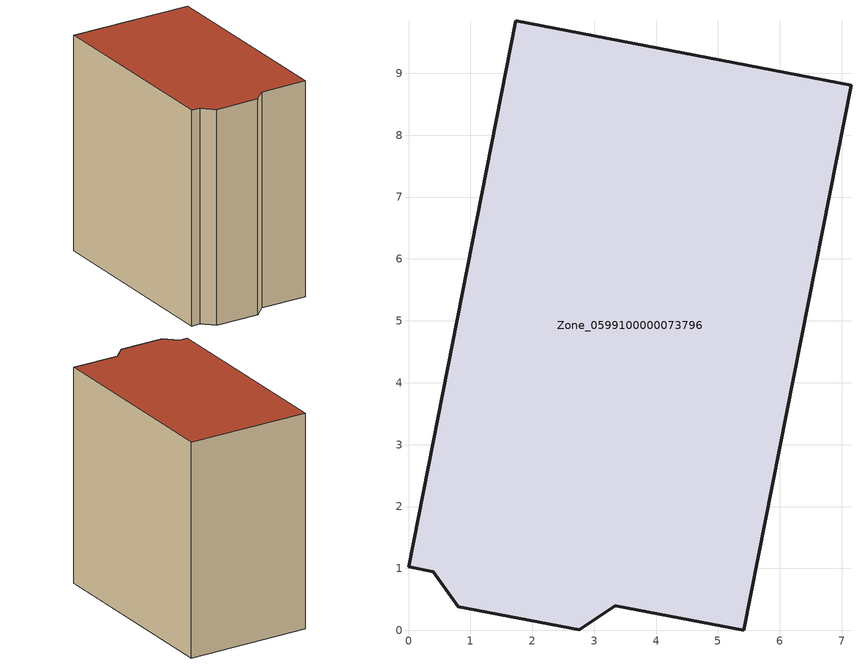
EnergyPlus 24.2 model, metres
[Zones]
Zone_0599100000073796
 floor ground (C_G): 0.4,0.95 0,1.03 1.73,9.85 7.15,8.81 5.42,0 3.34,0.4 2.76,0.01 0.8,0.38 z0
 wall outside (C_F): 2.76,0.01 3.34,0.4 5.42,0 7.15,8.81 1.73,9.85 0,1.03 0.4,0.95 0.8,0.38 2.76,0.01 z0:9.61
 roof outside (C_R): 7.15,8.81 1.73,9.85 0,1.03 0.4,0.95 0.8,0.38 2.76,0.01 3.34,0.4 5.42,0 z9.61
[BUILDING]
Pand.0599100000073796: North Axis=0; Terrain=City; Loads Convergence Tolerance Value=0.04; Temperature Convergence Tolerance Value=0.4; Solar Distribution=FullExterior; Maximum Number of Warmup Days=25; Minimum Number of Warmup Days=1
[Site:Location]
Rotterdam.The.Hague.AP_ZH_NLD Design_Conditions: Latitude=51.96; Longitude=4.45; Time Zone=1; Elevation=-4.5
[SITE:GROUNDTEMPERATURE:BUILDINGSURFACE]
18, 18, 18, 18, 18, 18, 18, 18, 18, 18, 18, 18
[MATERIAL] Thermal Absorptance=0.9; Solar Absorptance=0.7; Visible Absorptance=0.7
Name | Roughness | Thickness | Conductivity | Density | Specific Heat
G.TI.1946 | MediumSmooth | 0.15 | 1 | 540 | 1210
F.TI.1946 | Rough | 0.3 | 0.857143 | 1920 | 840
R.TI.1946 | MediumRough | 0.2 | 0.1 | 1500 | 1000
[CONSTRUCTION]
C_G: G.TI.1946
C_F: F.TI.1946
C_R: R.TI.1946
[ZONE]
Zone_0599100000073796: Type=1; Multiplier=1; Ceiling Height=Autocalculate; Volume=Autocalculate; Floor Area=autocalculate; Part of Total Floor Area=Yes
[ZONEINFILTRATION:DESIGNFLOWRATE]
Infil_Zone_0599100000073796: Zone or ZoneList or Space or SpaceList=Zone_0599100000073796; Schedule=AlwaysOn; Design Flow Rate Calculation Method=Flow/Area; Flow Rate per Floor Area=0.003; Constant Term Coefficient=1; Temperature Term Coefficient=0; Velocity Term Coefficient=0; Velocity Squared Term Coefficient=0
[HVACTEMPLATE:ZONE:IDEALLOADSAIRSYSTEM]
Zone_0599100000073796: Maximum Heating Supply Air Temperature=50; Minimum Cooling Supply Air Temperature=13; Maximum Heating Supply Air Humidity Ratio=0.0156; Minimum Cooling Supply Air Humidity Ratio=0.0077; Heating Limit=NoLimit; Cooling Limit=NoLimit; Dehumidification Control Type=ConstantSensibleHeatRatio; Cooling Sensible Heat Ratio=0.7; Dehumidification Setpoint=60; Humidification Control Type=None; Humidification Setpoint=30; Outdoor Air Method=None; Outdoor Air Flow Rate per Person=0.00944; Outdoor Air Flow Rate per Zone Floor Area=0; Outdoor Air Flow Rate per Zone=0; Demand Controlled Ventilation Type=None; Outdoor Air Economizer Type=NoEconomizer; Heat Recovery Type=None; Sensible Heat Recovery Effectiveness=0.7; Latent Heat Recovery Effectiveness=0.65
[ZONECONTROL:THERMOSTAT]
ThermostatControl_Zone_0599100000073796: Zone or ZoneList=Zone_0599100000073796; Control Type Schedule=DualSetpointControlType; Control 1=Thermostat_Zone_0599100000073796; Temperature Difference Between Cutout And Setpoint=0
[THERMOSTATSETPOINT:DUALSETPOINT]
Thermostat_Zone_0599100000073796: Heating Setpoint Temperature Schedule=HeatingSetpoint_Zone_0599100000073796; Cooling Setpoint Temperature Schedule=CoolingSetpoint_Zone_0599100000073796
[SCHEDULE:COMPACT]
HeatingSetpoint_Zone_0599100000073796: Through: 12/31, For: AllDays, Until: 24:00, 21
CoolingSetpoint_Zone_0599100000073796: Through: 12/31, For: AllDays, Until: 24:00, 24
DualSetpointControlType: Through: 12/31, For: AllDays, Until: 24:00, 4
AlwaysOn: Through: 12/31, For: AllDays, Until: 24:00, 1
